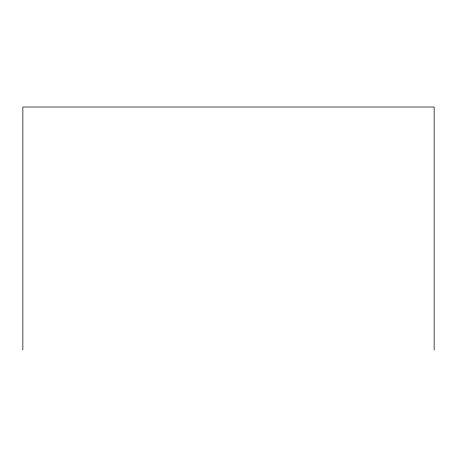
<?xml version="1.0" encoding="UTF-8"?>
<svg xmlns="http://www.w3.org/2000/svg" width="457" height="457" viewBox="0 0 457 457"><rect width="100%" height="100%" fill="white"/><g stroke="black" fill="none" stroke-linecap="round" stroke-linejoin="round"><path stroke-width="0.69" d="M434.15 349.988L434.15 107.012L22.85 107.012L22.85 349.988"/></g></svg>
